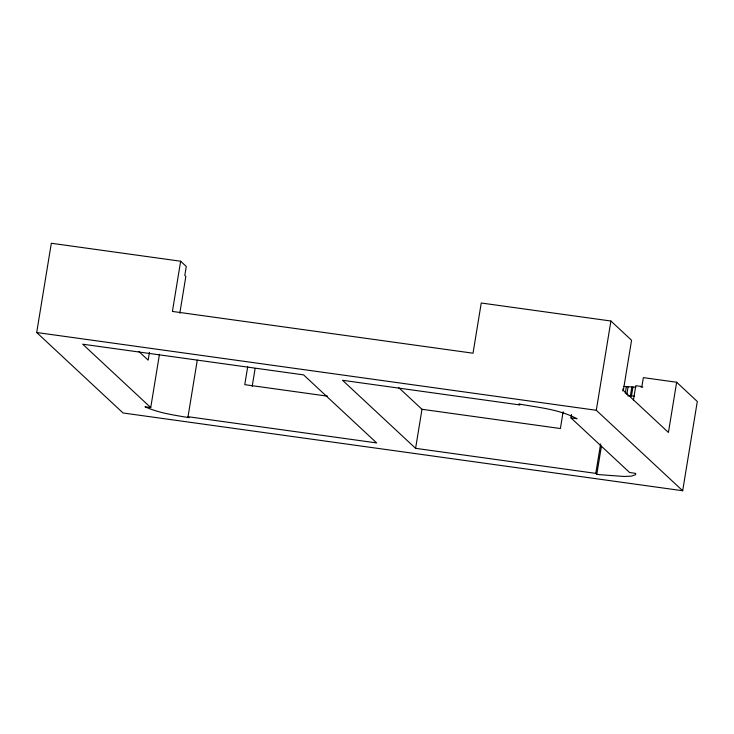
<?xml version="1.0" encoding="UTF-8"?>
<svg xmlns="http://www.w3.org/2000/svg" width="734" height="734" viewBox="0 0 734 734"><rect width="100%" height="100%" fill="white"/><g stroke="black" fill="none" stroke-linecap="round" stroke-linejoin="round"><path stroke-width="1.1" d="M633.424 400.204L635.8 385.699L641.901 386.552L643.36 377.625L676.647 382.249L697.3 401.489L682.684 490.743L123.037 412.976L36.7 332.511L51.316 243.257L180.647 261.231L186.28 266.47L184.812 275.397L185.849 276.36L179.821 313.179M149.433 352.348L148.158 360.155L138.974 351.604M197.281 360.137L188.023 416.71L189.051 417.674C174.169 415.123 158.828 413.058 144.983 406.764L150.736 407.572L159.471 354.238M180.647 261.231L172.417 311.436L473.026 353.21L481.247 303.004L610.908 321.015L631.57 340.255L623.34 390.47L668.426 432.454L676.647 382.249M247.697 366.807L244.771 384.653L327.502 396.158M252.184 386.414L255.111 368.569M571.529 414.508L570.979 417.903L629.634 472.54L635.626 473.375L635.662 474.696L631.387 476.127L624.331 476.485L599.531 474.669L596.806 474.329L595.788 473.384L415.591 448.336L421.986 409.288L398.736 387.644M563.125 411.792L560.391 428.528L421.986 409.288M682.684 490.743L596.292 410.278L610.908 321.015M595.788 473.384L600.605 443.969M596.806 474.329L601.44 446.043M622.735 390.864L623.102 388.635M625.276 393.341L626.377 386.644L635.947 387.176M626.818 394.58L628.102 386.772M627.708 395.782L630.378 395.938L631.836 387.011M630.378 395.938L631.479 395.984L632.937 387.066M641.103 387.185L642.856 387.139M634.488 396.103L631.479 395.984M623.46 386.396L626.377 386.644M36.7 332.511L596.292 410.278M570.979 417.903L577.08 418.756C559.299 409.306 538.407 407.544 518.837 403.975L519.874 404.939L342.539 380.295L415.591 448.336M188.023 416.71L376.643 442.923L303.592 374.881L82.694 344.191L150.736 407.572"/></g></svg>
